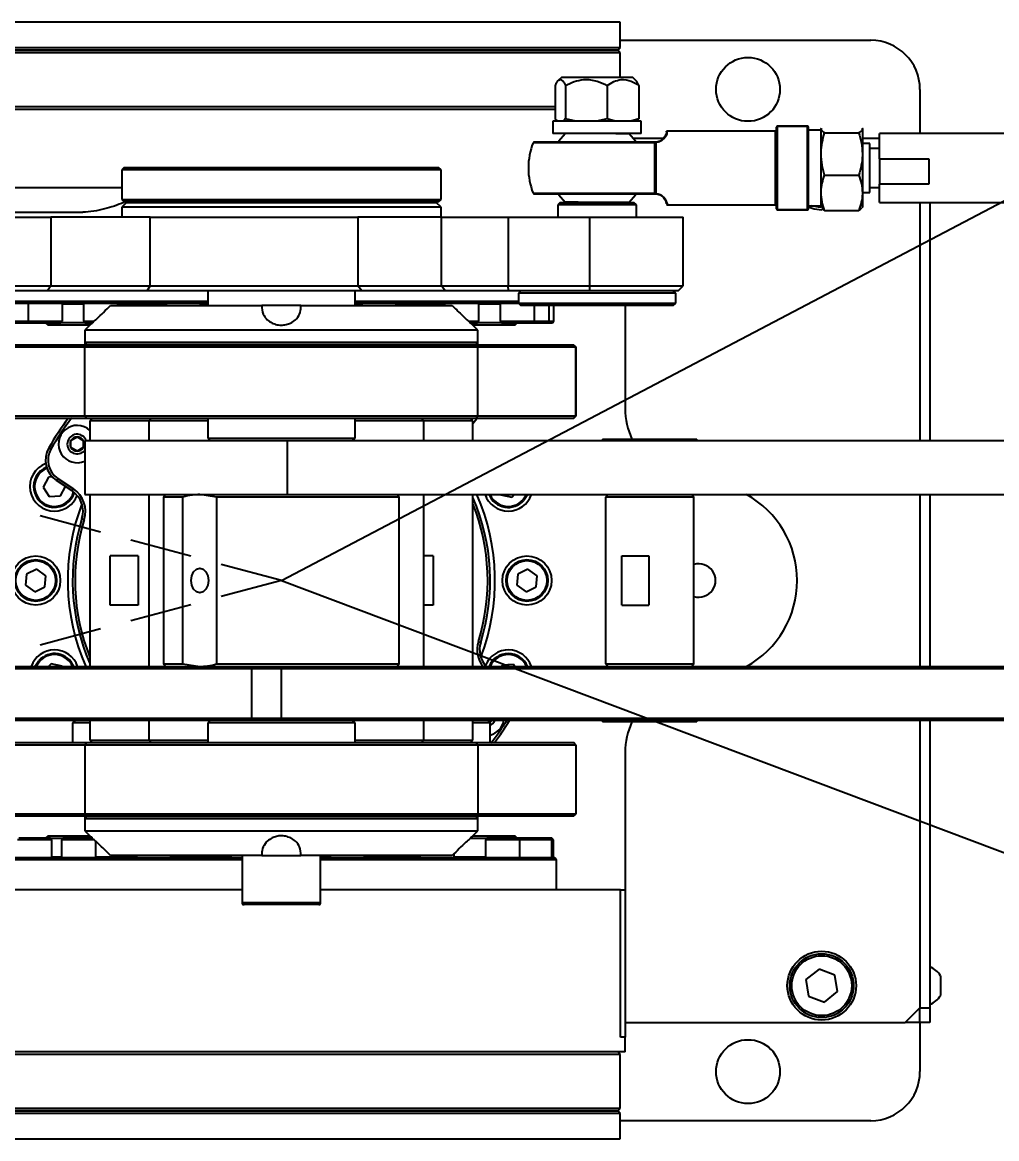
# Model space of a CAD drawing. Header units: millimetres. Extents: x 415 to 2018, y 500 to 823.
# Drawn here: x 1707.86 to 1727.69, y 597.49 to 620.22 of the extents above; entities that cross this region are included whole.
import ezdxf

# ---------------------------------------------------------------- set-up
doc = ezdxf.new("R2010")
doc.units = ezdxf.units.MM
doc.header["$PDSIZE"] = -1
doc.linetypes.add('HIDDEN', pattern=[1.905, 1.27, -0.635])
doc.linetypes.add('PHANTOM', pattern=[12.7, 6.35, -1.27, 1.27, -1.27, 1.27, -1.27])
doc.layers.get('Defpoints').update_dxf_attribs({"lineweight": 18})
doc.dimstyles.new('ISO-25', dxfattribs={"dimtxt": 2.5, "dimasz": 2.5, "dimexe": 1.25, "dimexo": 0.625, "dimtad": 1, "dimtoh": 1, "dimlfac": 10, "dimtxsty": 'Standard', "dimcen": 2.5, "dimadec": 0, "dimazin": 0, "dimtfac": 1, "dimtmove": 0, "dimatfit": 3, "dimfxl": 1, "dimarcsym": 0})

# ---------------------------------------------------------------- blocks, each defined once
blk = doc.blocks.new('*D93')
at = {"color": 0, "lineweight": -2}
for p, q in [((1760.597, 633.807), (1745.084, 625.652)), ((1770.389, 633.807), (1760.597, 633.807)), ((1713.13, 608.855), (1742.871, 624.489))]:
    blk.add_line(p, q, dxfattribs=at)
at = {"color": 0}
blk.add_solid([(1744.89, 626.021), (1745.278, 625.284), (1742.871, 624.489)], dxfattribs=at)
at = {"layer": 'Defpoints', "color": 0}
for p in [(1742.871, 624.489), (1713.13, 608.855)]:
    blk.add_point(p, dxfattribs=at)
at = {"color": 0, "insert": (1765.805, 635.682), "char_height": 2.5, "attachment_point": 5}
blk.add_mtext('R336', dxfattribs=at)
blk = doc.blocks.new('*D94')
at = {"color": 0, "lineweight": -2}
for p, q in [((1713.13, 608.855), (1808.574, 572.876)), ((1816.26, 569.979), (1810.914, 571.994)), ((1826.885, 569.979), (1816.26, 569.979))]:
    blk.add_line(p, q, dxfattribs=at)
at = {"color": 0}
blk.add_solid([(1811.06, 572.384), (1810.767, 571.604), (1808.574, 572.876)], dxfattribs=at)
at = {"layer": 'Defpoints', "color": 0}
for p in [(1713.13, 608.855), (1808.574, 572.876)]:
    blk.add_point(p, dxfattribs=at)
at = {"color": 0, "insert": (1821.885, 571.854), "char_height": 2.5, "attachment_point": 5}
blk.add_mtext('R1020', dxfattribs=at)

msp = doc.modelspace()

# ---------------------------------------------------------------- linework, layer by layer
at = {"linetype": 'HIDDEN'}
for q in [(1614.6059, 635.2542), (1614.6059, 582.4551)]:
    msp.add_line((1713.1304, 608.8546), q, dxfattribs=at)
at = {"color": 161, "linetype": 'Continuous', "lineweight": 25, "true_color": 0x67adff}
for p, q in [((1718.0094, 620.2204), (1706.2304, 620.2204)), ((1720.0304, 620.2204), (1718.0094, 620.2204)), ((1720.0304, 619.7046), (1720.0304, 620.2204)), ((1706.2304, 619.7046), (1718.0094, 619.7046)), ((1718.0094, 619.7046), (1720.0304, 619.7046)), ((1719.9804, 619.6546), (1720.0304, 619.7046)), ((1720.0304, 619.8546), (1725.1304, 619.8546)), ((1706.2304, 619.6046), (1715.7646, 619.6046)), ((1706.2804, 619.6546), (1719.9804, 619.6546)), ((1717.974, 619.6546), (1706.2804, 619.6546)), ((1715.7646, 619.6046), (1720.0304, 619.6046)), ((1719.9804, 619.6546), (1717.974, 619.6546)), ((1720.0304, 619.6046), (1719.9804, 619.6546)), ((1720.0304, 619.1046), (1720.0304, 619.6046)), ((1718.8382, 619.1046), (1718.7675, 619.0339)), ((1718.8382, 619.1046), (1720.2782, 619.1046)), ((1720.349, 619.0339), (1720.2782, 619.1046)), ((1718.7071, 618.9361), (1718.7071, 618.2557)), ((1718.9118, 618.9361), (1718.9118, 618.2557)), ((1719.7629, 618.9361), (1719.7629, 618.2557)), ((1720.4093, 618.9361), (1720.4093, 618.2557)), ((1726.1304, 618.8546), (1726.1304, 617.9546)), ((1706.3462, 618.5046), (1715.7646, 618.5046)), ((1706.3462, 618.4546), (1718.7071, 618.4546)), ((1715.7646, 618.5046), (1718.7071, 618.5046)), ((1718.6582, 618.2046), (1718.6582, 617.9546)), ((1719.9768, 618.2046), (1718.6582, 618.2046)), ((1718.759, 618.2046), (1718.7071, 618.2557)), ((1719.1276, 618.2046), (1718.9118, 618.2557)), ((1719.7629, 618.2557), (1719.5471, 618.2046)), ((1719.9268, 618.2046), (1719.7629, 618.2557)), ((1720.4582, 618.2046), (1719.9768, 618.2046)), ((1720.4093, 618.2557), (1720.2454, 618.2046)), ((1720.3574, 618.2046), (1720.4093, 618.2557)), ((1720.4582, 617.9546), (1720.4582, 618.2046)), ((1723.2282, 618.1041), (1723.2282, 618.1046)), ((1723.8382, 618.1046), (1723.2282, 618.1046)), ((1723.2282, 618.1025), (1723.2282, 618.1041)), ((1723.2282, 616.4068), (1723.2282, 618.1025)), ((1723.8382, 618.1025), (1723.2282, 618.1025)), ((1723.8382, 618.1041), (1723.8382, 618.1046)), ((1723.8382, 618.1025), (1723.8382, 618.1041)), ((1723.8382, 616.4068), (1723.8382, 618.1025)), ((1719.9768, 617.9546), (1718.6582, 617.9546)), ((1719.9418, 617.9546), (1719.9034, 617.9546)), ((1720.21, 617.9492), (1719.9395, 617.9492)), ((1720.4582, 617.9546), (1719.9768, 617.9546)), ((1720.905, 617.8546), (1720.298, 617.8546)), ((1720.9846, 618.0046), (1720.9788, 617.973)), ((1723.1882, 618.0046), (1720.9846, 618.0046)), ((1723.1882, 616.5046), (1723.1882, 618.0046)), ((1724.1182, 618.0232), (1723.8582, 618.0232)), ((1724.1241, 618.0647), (1724.1182, 618.0546)), ((1724.1182, 618.0447), (1724.123, 618.0628)), ((1724.1182, 618.0447), (1724.1182, 618.0546)), ((1724.1182, 617.5407), (1724.1182, 618.0447)), ((1724.1897, 617.972), (1724.8868, 617.972)), ((1724.9582, 618.0546), (1724.9524, 618.0647)), ((1724.9582, 618.0447), (1724.9582, 617.5407)), ((1725.3082, 617.8546), (1724.9582, 617.8546)), ((1763.8082, 617.9546), (1725.3082, 617.9546)), ((1725.3082, 617.4421), (1725.3082, 617.9546)), ((1720.7345, 617.7669), (1718.2553, 617.7669)), ((1720.7345, 616.7423), (1720.7345, 617.7669)), ((1720.7505, 617.7799), (1720.7404, 617.7796)), ((1720.7989, 617.7807), (1720.7513, 617.7737)), ((1720.7513, 617.7737), (1720.7513, 616.7355)), ((1725.1082, 617.7546), (1724.9582, 617.7546)), ((1725.1082, 616.7546), (1725.1082, 617.7546)), ((1725.3082, 617.6546), (1725.1082, 617.6546)), ((1724.1182, 616.7506), (1724.1182, 617.5407)), ((1724.9582, 617.5407), (1724.9582, 616.7506)), ((1725.3082, 617.4421), (1726.3082, 617.4421)), ((1725.3082, 617.4421), (1725.3082, 616.9255)), ((1726.3082, 617.4421), (1726.3082, 616.9255)), ((1709.9304, 617.2646), (1709.8804, 617.2146)), ((1709.8804, 617.2146), (1709.8804, 616.6146)), ((1716.3804, 617.2146), (1709.8804, 617.2146)), ((1709.9304, 617.2646), (1716.3304, 617.2646)), ((1716.3804, 617.2146), (1716.3304, 617.2646)), ((1716.3804, 616.6146), (1716.3804, 617.2146)), ((1724.1897, 617.1093), (1724.8868, 617.1093)), ((1706.8116, 616.8546), (1709.8804, 616.8546)), ((1718.2553, 616.7423), (1720.7345, 616.7423)), ((1720.7404, 616.7296), (1720.7505, 616.7294)), ((1720.7513, 616.7355), (1720.7989, 616.7285)), ((1724.1182, 616.4546), (1724.1182, 616.7506)), ((1724.9582, 616.7546), (1725.1082, 616.7546)), ((1724.9582, 616.7506), (1724.9582, 616.4546)), ((1725.1082, 616.8546), (1725.3082, 616.8546)), ((1725.3082, 616.5546), (1725.3082, 616.9255)), ((1726.3082, 616.9255), (1725.3082, 616.9255)), ((1709.8804, 616.6146), (1709.9304, 616.5646)), ((1709.8804, 616.6146), (1716.3804, 616.6146)), ((1709.9804, 616.5546), (1709.8804, 616.4546)), ((1716.3304, 616.5646), (1709.9304, 616.5646)), ((1709.9804, 616.5546), (1716.2804, 616.5546)), ((1710.5489, 616.5646), (1710.5489, 616.5546)), ((1711.0304, 616.5646), (1711.0304, 616.5546)), ((1715.2304, 616.5546), (1715.2304, 616.5646)), ((1716.3804, 616.4546), (1716.2804, 616.5546)), ((1716.3304, 616.5646), (1716.3804, 616.6146)), ((1718.8082, 616.5546), (1718.7582, 616.5046)), ((1718.7582, 616.5046), (1718.7582, 616.2546)), ((1720.3582, 616.5046), (1718.7582, 616.5046)), ((1718.8082, 616.5546), (1720.3082, 616.5546)), ((1719.1692, 616.56), (1718.9065, 616.56)), ((1719.1692, 616.56), (1720.21, 616.56)), ((1720.3582, 616.5046), (1720.3082, 616.5546)), ((1720.3582, 616.2546), (1720.3582, 616.5046)), ((1720.9846, 616.5046), (1723.1882, 616.5046)), ((1723.8582, 616.486), (1724.1182, 616.486)), ((1725.3082, 616.5546), (1763.8082, 616.5546)), ((1726.1304, 616.5546), (1726.1304, 611.7046)), ((1726.3304, 616.5546), (1726.3304, 611.7046)), ((1706.9753, 616.2546), (1708.4352, 616.2546)), ((1707.5142, 616.3546), (1709.0864, 616.3546)), ((1708.4352, 616.2546), (1708.4352, 614.8546)), ((1710.4625, 616.2546), (1708.4352, 616.2546)), ((1709.8804, 616.4546), (1709.8804, 616.2546)), ((1716.3804, 616.4546), (1709.8804, 616.4546)), ((1710.4625, 614.8546), (1710.4625, 616.2546)), ((1710.4625, 616.2546), (1714.689, 616.2546)), ((1714.689, 616.2546), (1714.689, 614.8546)), ((1716.3901, 616.2546), (1714.689, 616.2546)), ((1716.3804, 616.2546), (1716.3804, 616.4546)), ((1716.3901, 614.8546), (1716.3901, 616.2546)), ((1716.3901, 616.2546), (1717.7478, 616.2546)), ((1717.7478, 616.2546), (1717.7478, 614.8546)), ((1717.7478, 616.2546), (1719.4057, 616.2546)), ((1719.4057, 616.2546), (1719.4057, 614.8546)), ((1719.4057, 616.2546), (1721.3082, 616.2546)), ((1721.3082, 614.8546), (1721.3082, 616.2546)), ((1723.2282, 616.4068), (1723.8382, 616.4068)), ((1723.2282, 616.4052), (1723.2282, 616.4068)), ((1723.2282, 616.4046), (1723.2282, 616.4052)), ((1723.2282, 616.4046), (1723.8382, 616.4046)), ((1723.8382, 616.4052), (1723.8382, 616.4068)), ((1723.8382, 616.4046), (1723.8382, 616.4052)), ((1724.1182, 616.4546), (1724.1241, 616.4445)), ((1724.1897, 616.3919), (1724.8868, 616.3919)), ((1724.9524, 616.4445), (1724.9582, 616.4546)), ((1706.9753, 614.8546), (1708.4352, 614.8546)), ((1708.3709, 614.7546), (1706.984, 614.7546)), ((1708.4352, 614.8546), (1708.3709, 614.7546)), ((1710.3982, 614.7546), (1708.3709, 614.7546)), ((1708.4352, 614.8546), (1710.4625, 614.8546)), ((1710.3982, 614.7546), (1710.4625, 614.8546)), ((1714.7656, 614.7546), (1710.3982, 614.7546)), ((1710.4625, 614.8546), (1714.689, 614.8546)), ((1711.6304, 614.7546), (1711.6304, 614.4546)), ((1714.6304, 614.4546), (1714.6304, 614.7546)), ((1714.7656, 614.7546), (1714.689, 614.8546)), ((1714.689, 614.8546), (1716.3901, 614.8546)), ((1716.4667, 614.7546), (1714.7656, 614.7546)), ((1716.3901, 614.8546), (1717.7478, 614.8546)), ((1716.4667, 614.7546), (1716.3901, 614.8546)), ((1717.7566, 614.7546), (1716.4667, 614.7546)), ((1717.7478, 614.8546), (1719.4057, 614.8546)), ((1717.7566, 614.7546), (1717.7478, 614.8546)), ((1719.4144, 614.7546), (1717.7566, 614.7546)), ((1718.0082, 614.7546), (1717.9582, 614.7046)), ((1717.9582, 614.7046), (1717.9582, 614.5046)), ((1721.1582, 614.7046), (1717.9582, 614.7046)), ((1719.4144, 614.7546), (1719.4057, 614.8546)), ((1719.4057, 614.8546), (1721.3082, 614.8546)), ((1721.2082, 614.7546), (1719.4144, 614.7546)), ((1721.1582, 614.7046), (1721.1082, 614.7546)), ((1721.1582, 614.5046), (1721.1582, 614.7046)), ((1721.2082, 614.7546), (1721.3082, 614.8546)), ((1707.5304, 614.5396), (1711.6304, 614.5396)), ((1707.5654, 614.5046), (1711.6304, 614.5046)), ((1707.9742, 614.5046), (1707.9742, 614.1346)), ((1708.6742, 614.1346), (1708.6742, 614.5046)), ((1709.0998, 614.4846), (1708.6742, 614.4846)), ((1709.0998, 614.5046), (1709.0998, 614.1346)), ((1709.6532, 614.4546), (1712.731, 614.4546)), ((1709.7998, 614.4546), (1709.7998, 614.5046)), ((1710.7857, 614.4846), (1709.7998, 614.4846)), ((1710.7857, 614.5046), (1710.7857, 614.4546)), ((1711.4857, 614.4546), (1711.4857, 614.5046)), ((1711.6304, 614.4846), (1711.4857, 614.4846)), ((1713.5297, 614.4546), (1712.731, 614.4546)), ((1713.5297, 614.4546), (1716.6075, 614.4546)), ((1714.6304, 614.5396), (1715.2683, 614.5396)), ((1714.6304, 614.5046), (1715.2549, 614.5046)), ((1714.7656, 614.4846), (1714.6304, 614.4846)), ((1714.7656, 614.5046), (1714.7656, 614.4546)), ((1715.2549, 614.5046), (1717.9504, 614.5046)), ((1715.2683, 614.5396), (1717.9582, 614.5396)), ((1715.4656, 614.4546), (1715.4656, 614.5046)), ((1716.4537, 614.4846), (1715.4656, 614.4846)), ((1716.4537, 614.5046), (1716.4537, 614.4546)), ((1717.1537, 614.1346), (1717.1537, 614.5046)), ((1717.5826, 614.4846), (1717.1537, 614.4846)), ((1717.5826, 614.5046), (1717.5826, 614.1346)), ((1717.9582, 614.5046), (1718.0082, 614.4546)), ((1717.9582, 614.5046), (1720.5867, 614.5046)), ((1720.5546, 614.4546), (1718.0082, 614.4546)), ((1718.2826, 614.1346), (1718.2826, 614.4546)), ((1718.5794, 614.1346), (1718.5794, 614.4546)), ((1718.6804, 614.1346), (1718.6804, 614.4546)), ((1720.1304, 614.4546), (1720.1304, 612.3546)), ((1721.1082, 614.4546), (1720.5546, 614.4546)), ((1720.5867, 614.5046), (1721.1582, 614.5046)), ((1721.1082, 614.4546), (1721.1582, 614.5046)), ((1707.5804, 614.1346), (1707.9742, 614.1346)), ((1707.6104, 614.1046), (1708.0082, 614.1046)), ((1707.9742, 614.1346), (1708.0042, 614.1046)), ((1707.9742, 614.1346), (1708.4578, 614.1346)), ((1708.0042, 614.1046), (1708.4464, 614.1046)), ((1708.3304, 614.1046), (1708.3804, 614.0546)), ((1709.2304, 614.0546), (1708.3804, 614.0546)), ((1708.4464, 614.1046), (1708.6442, 614.1046)), ((1708.4578, 614.1346), (1708.6742, 614.1346)), ((1708.6442, 614.1046), (1708.6742, 614.1346)), ((1709.1298, 614.1046), (1708.6442, 614.1046)), ((1709.0998, 614.1346), (1709.1298, 614.1046)), ((1709.0998, 614.1346), (1709.316, 614.1346)), ((1709.1298, 614.1046), (1709.2826, 614.1046)), ((1709.2328, 614.0571), (1709.1304, 613.9546)), ((1716.9373, 614.1346), (1717.1537, 614.1346)), ((1716.9777, 614.1046), (1717.1237, 614.1046)), ((1717.1304, 613.9546), (1717.0279, 614.0571)), ((1717.8804, 614.0546), (1717.0304, 614.0546)), ((1717.1237, 614.1046), (1717.1537, 614.1346)), ((1717.6126, 614.1046), (1717.1237, 614.1046)), ((1717.5826, 614.1346), (1717.6126, 614.1046)), ((1717.5826, 614.1346), (1718.0662, 614.1346)), ((1717.6126, 614.1046), (1718.0547, 614.1046)), ((1717.8804, 614.0546), (1717.9304, 614.1046)), ((1718.0547, 614.1046), (1718.2526, 614.1046)), ((1718.0662, 614.1346), (1718.2826, 614.1346)), ((1718.2526, 614.1046), (1718.2826, 614.1346)), ((1718.2565, 614.1046), (1718.5494, 614.1046)), ((1718.2826, 614.1346), (1718.5794, 614.1346)), ((1718.5494, 614.1046), (1718.5794, 614.1346)), ((1718.5494, 614.1046), (1718.6504, 614.1046)), ((1718.5794, 614.1346), (1718.6804, 614.1346)), ((1718.6504, 614.1046), (1718.6804, 614.1346)), ((1709.1304, 613.9546), (1709.1304, 613.7046)), ((1713.1304, 613.9546), (1709.1304, 613.9546)), ((1717.1304, 613.9546), (1713.1304, 613.9546)), ((1717.1304, 613.7046), (1717.1304, 613.9546)), ((1709.1304, 613.6046), (1707.1352, 613.6046)), ((1707.1851, 613.6546), (1709.1804, 613.6546)), ((1709.1304, 613.7046), (1709.1304, 613.6546)), ((1709.1304, 613.7046), (1709.1804, 613.6546)), ((1709.1304, 613.7046), (1717.1304, 613.7046)), ((1709.1304, 613.6046), (1709.1306, 613.6048)), ((1717.1304, 613.6046), (1709.1304, 613.6046)), ((1709.1304, 612.2046), (1709.1304, 613.6046)), ((1709.1804, 613.6546), (1709.1306, 613.6048)), ((1709.1694, 613.6656), (1709.1694, 613.6546)), ((1717.0804, 613.6546), (1709.1804, 613.6546)), ((1709.1804, 613.6546), (1717.0804, 613.6546)), ((1717.0804, 613.6546), (1717.1304, 613.7046)), ((1717.1302, 613.6048), (1717.0804, 613.6546)), ((1717.0804, 613.6546), (1719.0756, 613.6546)), ((1717.0914, 613.6546), (1717.0914, 613.6656)), ((1717.1302, 613.6048), (1717.1304, 613.6046)), ((1717.1304, 613.6546), (1717.1304, 613.7046)), ((1717.1304, 612.2046), (1717.1304, 613.6046)), ((1719.1255, 613.6046), (1717.1304, 613.6046)), ((1719.0756, 613.6546), (1719.1255, 613.6046)), ((1719.0756, 613.6546), (1719.0804, 613.6546)), ((1719.1304, 613.6046), (1719.0804, 613.6546)), ((1719.1255, 612.2046), (1719.1255, 613.6046)), ((1719.1304, 613.6046), (1719.1255, 613.6046)), ((1719.1304, 612.2046), (1719.1304, 613.6046)), ((1707.1352, 612.2046), (1709.1304, 612.2046)), ((1709.1304, 612.2046), (1717.1304, 612.2046)), ((1709.1306, 612.2044), (1709.1304, 612.2046)), ((1709.1306, 612.2044), (1709.1804, 612.1546)), ((1717.0804, 612.1546), (1717.1302, 612.2044)), ((1717.1304, 612.2046), (1717.1302, 612.2044)), ((1717.1304, 612.2046), (1719.1255, 612.2046)), ((1719.1255, 612.2046), (1719.0756, 612.1546)), ((1719.0804, 612.1546), (1719.1304, 612.2046)), ((1719.1255, 612.2046), (1719.1304, 612.2046)), ((1709.1804, 612.1546), (1707.1851, 612.1546)), ((1717.0804, 612.1546), (1709.1804, 612.1546)), ((1709.2804, 612.1546), (1709.2304, 612.1046)), ((1709.2304, 612.1046), (1709.2304, 611.7046)), ((1710.4304, 612.1046), (1709.2304, 612.1046)), ((1710.4804, 612.1546), (1710.4304, 612.1046)), ((1710.4304, 612.1046), (1710.4304, 611.7046)), ((1711.6304, 612.1046), (1710.4304, 612.1046)), ((1711.6304, 612.1546), (1711.6304, 611.7546)), ((1714.6304, 611.7546), (1714.6304, 612.1546)), ((1716.0304, 612.1046), (1714.6304, 612.1046)), ((1716.0304, 612.1046), (1715.9804, 612.1546)), ((1716.0304, 611.7046), (1716.0304, 612.1046)), ((1717.0304, 612.1046), (1716.0304, 612.1046)), ((1717.0304, 612.1046), (1716.9804, 612.1546)), ((1717.0304, 611.7046), (1717.0304, 612.1046)), ((1719.0756, 612.1546), (1717.0804, 612.1546)), ((1719.0804, 612.1546), (1719.0756, 612.1546)), ((1708.848, 611.7046), (1708.973, 611.7768)), ((1708.973, 611.7768), (1709.098, 611.7046)), ((1711.6304, 611.7546), (1711.6804, 611.7046)), ((1711.6304, 611.7546), (1714.6304, 611.7546)), ((1714.5804, 611.7046), (1714.6304, 611.7546)), ((1719.6694, 611.7296), (1719.6694, 611.7046)), ((1719.6694, 611.7296), (1721.5914, 611.7296)), ((1721.5914, 611.7046), (1721.5914, 611.7296)), ((1708.3961, 611.5545), (1708.4395, 611.5297)), ((1708.973, 611.4881), (1708.848, 611.5603)), ((1709.098, 611.5603), (1708.973, 611.4881)), ((1709.1304, 611.7046), (1709.1304, 610.6046)), ((1709.1304, 611.7046), (1713.2505, 611.7046)), ((1713.2505, 611.7046), (1713.2505, 610.6046)), ((1713.2505, 611.7046), (1763.1304, 611.7046)), ((1708.3872, 610.9607), (1708.2822, 610.7572)), ((1708.466, 610.9644), (1708.3872, 610.9607)), ((1708.5527, 610.8911), (1708.5804, 610.9326)), ((1708.8715, 610.678), (1708.5527, 610.8911)), ((1708.5804, 610.9326), (1708.8993, 610.7196)), ((1708.2822, 610.7572), (1708.406, 610.5645)), ((1708.406, 610.5645), (1708.6348, 610.5754)), ((1708.6348, 610.5754), (1708.7348, 610.7694)), ((1708.8715, 610.678), (1708.8993, 610.7196)), ((1709.1304, 610.6046), (1713.2505, 610.6046)), ((1709.2304, 610.6046), (1709.2304, 607.1046)), ((1710.4304, 610.6046), (1710.4304, 607.1046)), ((1710.7804, 610.6046), (1710.7304, 610.5546)), ((1711.8133, 610.5546), (1711.4687, 610.6046)), ((1713.2505, 610.6046), (1751.7104, 610.6046)), ((1715.5304, 610.5546), (1715.4804, 610.6046)), ((1716.0304, 607.1046), (1716.0304, 610.6046)), ((1717.0304, 607.1046), (1717.0304, 610.6046)), ((1717.5938, 610.6046), (1717.5957, 610.5986)), ((1717.5957, 610.5986), (1717.8195, 610.5499)), ((1717.8195, 610.5499), (1717.8692, 610.6046)), ((1719.7804, 610.6046), (1719.7304, 610.5546)), ((1721.5304, 610.5546), (1721.4804, 610.6046)), ((1726.1304, 610.6046), (1726.1304, 607.1046)), ((1726.3304, 610.6046), (1726.3304, 607.1046)), ((1710.7304, 610.5546), (1710.7304, 607.1546)), ((1711.1241, 610.5546), (1710.7304, 610.5546)), ((1711.1241, 607.1546), (1711.1241, 610.5546)), ((1715.5304, 610.5546), (1711.8133, 610.5546)), ((1711.8133, 610.5546), (1711.8133, 607.1546)), ((1715.5304, 607.1546), (1715.5304, 610.5546)), ((1719.7304, 610.5546), (1719.7304, 607.1546)), ((1721.5304, 610.5546), (1719.7304, 610.5546)), ((1721.5304, 607.1546), (1721.5304, 610.5546)), ((1709.0713, 610.1141), (1709.119, 610.0993)), ((1710.2174, 609.3546), (1709.6425, 609.3546)), ((1709.6425, 608.3546), (1709.6425, 609.3546)), ((1710.2174, 609.3546), (1710.2174, 608.3546)), ((1716.2174, 609.3546), (1716.0304, 609.3546)), ((1716.2174, 609.3546), (1716.2174, 608.3546)), ((1720.0586, 609.3546), (1720.6137, 609.3546)), ((1720.0586, 608.3546), (1720.0586, 609.3546)), ((1720.6137, 609.3546), (1720.6137, 608.3546)), ((1707.9423, 608.9852), (1707.9232, 608.757)), ((1708.1494, 609.0828), (1707.9423, 608.9852)), ((1708.3375, 608.9522), (1708.1494, 609.0828)), ((1717.9423, 608.9852), (1717.9232, 608.757)), ((1718.1494, 609.0828), (1717.9423, 608.9852)), ((1718.3375, 608.9522), (1718.1494, 609.0828)), ((1707.9232, 608.757), (1708.1113, 608.6264)), ((1708.3185, 608.724), (1708.3375, 608.9522)), ((1717.9232, 608.757), (1718.1113, 608.6264)), ((1718.3185, 608.724), (1718.3375, 608.9522)), ((1708.1113, 608.6264), (1708.3185, 608.724)), ((1718.1113, 608.6264), (1718.3185, 608.724)), ((1710.2174, 608.3546), (1709.6425, 608.3546)), ((1716.2174, 608.3546), (1716.0304, 608.3546)), ((1720.0586, 608.3546), (1720.6137, 608.3546)), ((1717.1417, 607.61), (1717.1895, 607.5952)), ((1712.5304, 607.0546), (1702.7554, 607.0546)), ((1702.7629, 607.1046), (1712.5379, 607.1046)), ((1708.4412, 607.1593), (1708.3915, 607.1046)), ((1708.665, 607.1107), (1708.4412, 607.1593)), ((1708.6669, 607.1046), (1708.665, 607.1107)), ((1710.7304, 607.1546), (1710.7804, 607.1046)), ((1710.7304, 607.1546), (1711.1241, 607.1546)), ((1711.1241, 607.1546), (1711.4687, 607.1046)), ((1711.8133, 607.1546), (1715.5304, 607.1546)), ((1712.5304, 607.0546), (1712.5379, 607.1046)), ((1712.5304, 606.0546), (1712.5304, 607.0546)), ((1713.1304, 607.0546), (1712.5304, 607.0546)), ((1712.5379, 607.1046), (1713.1296, 607.1046)), ((1713.1296, 607.1046), (1751.7104, 607.1046)), ((1713.1296, 607.1046), (1713.1304, 607.0546)), ((1713.1304, 606.0546), (1713.1304, 607.0546)), ((1751.7104, 607.0546), (1713.1304, 607.0546)), ((1715.4804, 607.1046), (1715.5304, 607.1546)), ((1717.626, 607.1339), (1717.6109, 607.1046)), ((1717.8547, 607.1448), (1717.626, 607.1339)), ((1717.8805, 607.1046), (1717.8547, 607.1448)), ((1719.7304, 607.1546), (1719.7804, 607.1046)), ((1719.7304, 607.1546), (1721.5304, 607.1546)), ((1721.4804, 607.1046), (1721.5304, 607.1546)), ((1702.7554, 606.0546), (1712.5304, 606.0546)), ((1712.5304, 606.0546), (1712.5379, 606.0046)), ((1712.5304, 606.0546), (1713.1304, 606.0546)), ((1713.1296, 606.0046), (1713.1304, 606.0546)), ((1713.1304, 606.0546), (1763.2053, 606.0546)), ((1712.5379, 606.0046), (1702.7629, 606.0046)), ((1708.9304, 606.0046), (1708.8804, 605.9546)), ((1708.8804, 605.9546), (1708.8804, 605.5546)), ((1709.2304, 605.9546), (1708.8804, 605.9546)), ((1709.2304, 606.0046), (1709.2304, 605.6046)), ((1710.4304, 606.0046), (1710.4304, 605.6046)), ((1711.6804, 606.0046), (1711.6304, 605.9546)), ((1711.6304, 605.9546), (1711.6304, 605.5546)), ((1714.1022, 605.9546), (1711.6304, 605.9546)), ((1713.1296, 606.0046), (1712.5379, 606.0046)), ((1763.2038, 606.0046), (1713.1296, 606.0046)), ((1714.6304, 605.9546), (1714.1022, 605.9546)), ((1714.6304, 605.9546), (1714.5804, 606.0046)), ((1714.6304, 605.5546), (1714.6304, 605.9546)), ((1716.0304, 605.6046), (1716.0304, 606.0046)), ((1717.0304, 605.6046), (1717.0304, 606.0046)), ((1717.3804, 605.9546), (1717.0304, 605.9546)), ((1717.3804, 605.9546), (1717.3304, 606.0046)), ((1717.4127, 606.0046), (1717.3605, 605.9745)), ((1717.3804, 605.5546), (1717.3804, 605.9546)), ((1719.6694, 606.0046), (1719.6694, 605.9796)), ((1719.6708, 605.9796), (1719.6694, 605.9796)), ((1721.5914, 605.9796), (1719.6708, 605.9796)), ((1721.5914, 605.9796), (1721.5914, 606.0046)), ((1726.1304, 606.0046), (1726.1304, 600.1546)), ((1726.3304, 606.0046), (1726.3304, 600.1546)), ((1709.2304, 605.6046), (1709.2804, 605.5546)), ((1709.2304, 605.6046), (1710.4304, 605.6046)), ((1710.4304, 605.6046), (1710.4804, 605.5546)), ((1710.4304, 605.6046), (1711.6304, 605.6046)), ((1714.6304, 605.6046), (1716.0304, 605.6046)), ((1715.9804, 605.5546), (1716.0304, 605.6046)), ((1716.0304, 605.6046), (1717.0304, 605.6046)), ((1716.9804, 605.5546), (1717.0304, 605.6046)), ((1709.1304, 605.5046), (1707.1352, 605.5046)), ((1707.1851, 605.5546), (1709.1804, 605.5546)), ((1709.1306, 605.5048), (1709.1304, 605.5046)), ((1717.1304, 605.5046), (1709.1304, 605.5046)), ((1709.1304, 605.5046), (1709.1304, 604.1046)), ((1709.1804, 605.5546), (1709.1306, 605.5048)), ((1709.1804, 605.5546), (1717.0804, 605.5546)), ((1717.1302, 605.5048), (1717.0804, 605.5546)), ((1717.0804, 605.5546), (1719.0756, 605.5546)), ((1717.1304, 605.5046), (1717.1302, 605.5048)), ((1717.1304, 605.5046), (1717.1304, 604.1046)), ((1719.1255, 605.5046), (1717.1304, 605.5046)), ((1719.1255, 605.5046), (1719.0756, 605.5546)), ((1719.0756, 605.5546), (1719.0804, 605.5546)), ((1719.1304, 605.5046), (1719.0804, 605.5546)), ((1719.1255, 605.5046), (1719.1255, 604.1046)), ((1719.1304, 605.5046), (1719.1255, 605.5046)), ((1719.1304, 604.1046), (1719.1304, 605.5046)), ((1720.1304, 605.3546), (1720.1304, 602.5546)), ((1707.1352, 604.1046), (1709.1304, 604.1046)), ((1709.1804, 604.0546), (1707.1851, 604.0546)), ((1709.1304, 604.1046), (1717.1304, 604.1046)), ((1709.1304, 604.1046), (1709.1306, 604.1044)), ((1709.1304, 604.0546), (1709.1304, 604.0046)), ((1709.1804, 604.0546), (1709.1304, 604.0046)), ((1709.1304, 604.0046), (1709.1304, 603.7546)), ((1717.1304, 604.0046), (1709.1304, 604.0046)), ((1709.1306, 604.1044), (1709.1804, 604.0546)), ((1709.1694, 604.0546), (1709.1694, 604.0436)), ((1709.1804, 604.0546), (1717.0804, 604.0546)), ((1717.0804, 604.0546), (1709.1804, 604.0546)), ((1717.0804, 604.0546), (1717.1302, 604.1044)), ((1717.1304, 604.0046), (1717.0804, 604.0546)), ((1719.0756, 604.0546), (1717.0804, 604.0546)), ((1717.0914, 604.0436), (1717.0914, 604.0546)), ((1717.1302, 604.1044), (1717.1304, 604.1046)), ((1717.1304, 604.1046), (1719.1255, 604.1046)), ((1717.1304, 604.0046), (1717.1304, 604.0546)), ((1717.1304, 603.7546), (1717.1304, 604.0046)), ((1719.0756, 604.0546), (1719.1255, 604.1046)), ((1719.0804, 604.0546), (1719.0756, 604.0546)), ((1719.0804, 604.0546), (1719.1304, 604.1046)), ((1719.1255, 604.1046), (1719.1304, 604.1046)), ((1709.1304, 603.7546), (1709.2328, 603.6522)), ((1709.1304, 603.7546), (1717.1304, 603.7546)), ((1717.0279, 603.6522), (1717.1304, 603.7546)), ((1707.9326, 603.5746), (1707.7576, 603.5746)), ((1707.9476, 603.6046), (1707.7876, 603.6046)), ((1708.4576, 603.5746), (1707.9326, 603.5746)), ((1708.4276, 603.6046), (1707.9476, 603.6046)), ((1708.3804, 603.6546), (1708.3304, 603.6046)), ((1708.3804, 603.6546), (1709.2304, 603.6546)), ((1708.4576, 603.5746), (1708.4276, 603.6046)), ((1708.4276, 603.6046), (1708.6849, 603.6046)), ((1708.4576, 603.2046), (1708.4576, 603.5746)), ((1708.6849, 603.6046), (1708.6549, 603.5746)), ((1708.6549, 603.5746), (1708.6549, 603.2046)), ((1708.8299, 603.5746), (1708.6549, 603.5746)), ((1709.2906, 603.6046), (1708.6849, 603.6046)), ((1709.3248, 603.5746), (1708.8299, 603.5746)), ((1709.3549, 603.2046), (1709.3549, 603.541)), ((1716.989, 603.6046), (1717.3137, 603.6046)), ((1717.0304, 603.6546), (1717.8804, 603.6546)), ((1717.3137, 603.6046), (1717.2837, 603.5746)), ((1717.2837, 603.5746), (1717.2837, 603.2046)), ((1717.4587, 603.5746), (1717.2837, 603.5746)), ((1717.4737, 603.6046), (1717.3137, 603.6046)), ((1717.9837, 603.5746), (1717.4587, 603.5746)), ((1717.9537, 603.6046), (1717.4737, 603.6046)), ((1717.9304, 603.6046), (1717.8804, 603.6546)), ((1717.9837, 603.5746), (1717.9537, 603.6046)), ((1717.9659, 603.6046), (1717.9537, 603.6046)), ((1717.9659, 603.6046), (1717.9598, 603.5985)), ((1718.1259, 603.6046), (1717.9659, 603.6046)), ((1717.9837, 603.2046), (1717.9837, 603.5746)), ((1718.1109, 603.5746), (1717.9837, 603.5746)), ((1718.6359, 603.5746), (1718.1109, 603.5746)), ((1718.6059, 603.6046), (1718.1259, 603.6046)), ((1718.6359, 603.5746), (1718.6059, 603.6046)), ((1718.6392, 603.6046), (1718.6059, 603.6046)), ((1718.6359, 603.2046), (1718.6359, 603.5746)), ((1718.6692, 603.5746), (1718.6359, 603.5746)), ((1718.6692, 603.5746), (1718.6392, 603.6046)), ((1718.6692, 603.2046), (1718.6692, 603.5746)), ((1710.3304, 603.1696), (1707.5304, 603.1696)), ((1710.3479, 603.2046), (1707.5654, 603.2046)), ((1708.4576, 603.2246), (1708.6549, 603.2246)), ((1709.3549, 603.2246), (1710.1804, 603.2246)), ((1712.731, 603.2546), (1709.6532, 603.2546)), ((1710.1804, 603.2546), (1710.1804, 603.2046)), ((1712.3304, 603.1696), (1710.3304, 603.1696)), ((1712.3304, 603.2046), (1710.3479, 603.2046)), ((1710.8804, 603.2046), (1710.8804, 603.2546)), ((1710.8804, 603.2246), (1712.1016, 603.2246)), ((1712.1016, 603.2546), (1712.1016, 603.2046)), ((1712.3304, 603.2546), (1712.3304, 602.2946)), ((1712.731, 603.2546), (1713.5297, 603.2546)), ((1716.6075, 603.2546), (1713.5297, 603.2546)), ((1713.9304, 602.2946), (1713.9304, 603.2546)), ((1713.9304, 603.2246), (1714.1262, 603.2246)), ((1718.6954, 603.2046), (1713.9304, 603.2046)), ((1718.7304, 603.1696), (1713.9304, 603.1696)), ((1714.1262, 603.2546), (1714.1262, 603.2046)), ((1714.8262, 603.2046), (1714.8262, 603.2546)), ((1714.8262, 603.2246), (1715.9459, 603.2246)), ((1715.9459, 603.2546), (1715.9459, 603.2046)), ((1716.6459, 603.2046), (1716.6459, 603.2921)), ((1716.6459, 603.2246), (1717.2837, 603.2246)), ((1718.7304, 603.1696), (1718.6954, 603.2046)), ((1718.7304, 602.5546), (1718.7304, 603.1696)), ((1712.3304, 602.5546), (1706.2238, 602.5546)), ((1720.0369, 602.5546), (1713.9304, 602.5546)), ((1720.0369, 599.5546), (1720.0369, 602.5546)), ((1720.0369, 602.5546), (1720.1304, 602.5546)), ((1720.1304, 602.5546), (1720.1304, 599.5546)), ((1712.3304, 602.2946), (1713.9304, 602.2946)), ((1713.8904, 602.2546), (1712.3704, 602.2546)), ((1724.076, 600.9433), (1723.8099, 600.7269)), ((1724.3965, 600.821), (1724.076, 600.9433)), ((1724.4508, 600.4824), (1724.3965, 600.821)), ((1726.5504, 600.8046), (1726.5504, 600.4046)), ((1723.8099, 600.7269), (1723.8642, 600.3882)), ((1723.8642, 600.3882), (1724.1847, 600.266)), ((1724.1847, 600.266), (1724.4508, 600.4824)), ((1725.8304, 599.8546), (1726.1304, 600.1546)), ((1726.1304, 600.1546), (1726.3304, 600.1546)), ((1726.1304, 599.8546), (1726.1304, 600.1546)), ((1726.3304, 600.1546), (1726.3304, 599.8546)), ((1720.1304, 599.8546), (1725.8304, 599.8546)), ((1726.1304, 599.8546), (1725.8304, 599.8546)), ((1726.3304, 599.8546), (1726.1304, 599.8546)), ((1726.1304, 599.8546), (1726.1304, 598.8546)), ((1720.1304, 599.5546), (1720.0369, 599.5546)), ((1720.1304, 599.2546), (1720.1304, 599.5546)), ((1720.1304, 599.2546), (1706.1304, 599.2546)), ((1720.0304, 599.2046), (1719.9804, 599.2546)), ((1709.6804, 599.2046), (1706.2304, 599.2046)), ((1720.0304, 599.2046), (1709.6804, 599.2046)), ((1720.0304, 598.1046), (1720.0304, 599.2046)), ((1709.6804, 598.1046), (1706.2304, 598.1046)), ((1720.0304, 598.1046), (1709.6804, 598.1046)), ((1719.9804, 598.0546), (1720.0304, 598.1046)), ((1708.2513, 598.0046), (1706.2304, 598.0046)), ((1719.9804, 598.0546), (1706.2804, 598.0546)), ((1706.2804, 598.0546), (1708.2867, 598.0546)), ((1720.0304, 598.0046), (1708.2513, 598.0046)), ((1708.2867, 598.0546), (1719.9804, 598.0546)), ((1720.0304, 598.0046), (1719.9804, 598.0546)), ((1720.0304, 597.4888), (1720.0304, 598.0046)), ((1725.1304, 597.8546), (1720.0304, 597.8546)), ((1706.2304, 597.4888), (1708.2513, 597.4888)), ((1708.2513, 597.4888), (1720.0304, 597.4888))]:
    msp.add_line(p, q, dxfattribs=at)
at = {"color": 161, "linetype": 'Continuous', "lineweight": 25, "true_color": 0x67adff, "flags": 128}
for points in [[(1718.9065, 617.9492), (1718.7791, 617.8025), (1718.7701, 617.7895)], [(1720.3473, 617.7882), (1720.3374, 617.8025), (1720.21, 617.9492)], [(1718.7692, 616.7211), (1718.7791, 616.7067), (1718.9065, 616.56)], [(1720.21, 616.56), (1720.3374, 616.7067), (1720.3464, 616.7197)], [(1724.1182, 616.4547), (1724.0649, 616.4579), (1723.9308, 616.486)], [(1723.8528, 616.462), (1723.9746, 616.4222), (1724.1304, 616.4046)], [(1716.989, 612.146), (1716.9897, 612.1469), (1716.9954, 612.1546)], [(1717.0197, 612.1546), (1717.0057, 612.1349), (1717.0033, 612.1317)], [(1717.0304, 612.0479), (1717.0313, 612.0489), (1717.1069, 612.1546)], [(1718.0494, 610.4956), (1718.1164, 610.596), (1718.1203, 610.6046)], [(1718.1421, 610.6046), (1718.1345, 610.5876), (1718.0642, 610.4822)], [(1711.2919, 608.8546), (1711.3053, 608.9503), (1711.3437, 609.0314), (1711.401, 609.0856), (1711.4687, 609.1046), (1711.5363, 609.0856), (1711.5937, 609.0314), (1711.632, 608.9503), (1711.6454, 608.8546), (1711.632, 608.759), (1711.5937, 608.6779), (1711.5363, 608.6237), (1711.4687, 608.6046), (1711.401, 608.6237), (1711.3437, 608.6779), (1711.3053, 608.759), (1711.2919, 608.8546)], [(1708.1186, 607.1046), (1708.1262, 607.1217), (1708.1965, 607.2271)], [(1708.2113, 607.2136), (1708.1443, 607.1132), (1708.1404, 607.1046)]]:
    msp.add_lwpolyline(points, dxfattribs=at)
at = {"color": 161, "linetype": 'Continuous', "lineweight": 25, "true_color": 0x67adff}
for centre, radius in [((1722.6304, 618.8546), 0.65), ((1708.1304, 608.8546), 0.5), ((1708.1304, 608.8546), 0.425), ((1708.1304, 608.8546), 0.405), ((1718.1304, 608.8546), 0.5), ((1718.1304, 608.8546), 0.425), ((1718.1304, 608.8546), 0.405), ((1724.1304, 600.6046), 0.7), ((1724.1304, 600.6046), 0.65), ((1724.1304, 600.6046), 0.61), ((1722.6304, 598.8546), 0.65)]:
    msp.add_circle(centre, radius, dxfattribs=at)
at = {"linetype": 'PHANTOM', "lineweight": 25}
msp.add_arc((1713.1304, 608.8546), 33.6, 195, 165, dxfattribs=at)
at = {"color": 161, "linetype": 'Continuous', "lineweight": 25, "true_color": 0x67adff}
for centre, radius, start, end in [((1725.1304, 618.8546), 1, 0, 90), ((1723.2282, 618.0846), 0.02, 90, 180), ((1723.2272, 618.0835), 0.019, 86.93168, 176.56313), ((1723.8382, 618.0846), 0.02, 0, 90), ((1723.8393, 618.0835), 0.019, 3.43687, 93.06832), ((1718.9202, 617.9346), 0.02, 90, 133.17875), ((1720.1963, 617.9346), 0.02, 46.82125, 90), ((1723.1882, 618.0246), 0.02, 270, 0), ((1719.5582, 617.2546), 1.4, 158.53443, 201.46557), ((1718.274, 617.7596), 0.02, 90, 158.5344), ((1720.7172, 617.7614), 0.0182, 17.63163, 88.29197), ((1718.274, 616.7496), 0.02, 201.4656, 270), ((1720.7172, 616.7478), 0.0182, 271.71203, 342.36437), ((1718.9202, 616.5746), 0.02, 226.82125, 270), ((1720.1963, 616.5746), 0.02, 270, 313.17875), ((1723.1882, 616.4846), 0.02, 0, 90), ((1723.2272, 616.4258), 0.019, 183.43819, 273.067), ((1723.2282, 616.4246), 0.02, 180, 270), ((1723.8393, 616.4258), 0.019, 266.933, 356.56181), ((1723.8382, 616.4246), 0.02, 270, 0), ((1713.1304, 608.8546), 5.4, 142.1954, 150.3046), ((1721.6304, 612.3546), 1.5, 180, 204.62432), ((1713.1304, 608.8546), 5.45, 142.73484, 150.3046), ((1708.973, 611.6325), 0.38, 47.3723, 294.46101), ((1708.973, 611.6325), 0.2, 21.14591, 321.88192), ((1708.973, 611.6325), 0.1443, 90, 150), ((1708.973, 611.6325), 0.1443, 30, 90), ((1708.8304, 611.3068), 0.5, 150.3046, 236.25), ((1708.8304, 611.3068), 0.45, 150.3046, 236.25), ((1708.973, 611.6325), 0.1443, 150, 210), ((1708.973, 611.6325), 0.1443, 210, 270), ((1708.973, 611.6325), 0.1443, 270, 330), ((1708.973, 611.6325), 0.1443, 330, 30), ((1708.511, 610.768), 0.5, 110.55082, 270), ((1708.511, 610.768), 0.425, 111.98964, 342.95482), ((1708.511, 610.768), 0.405, 112.18859, 344.10497), ((1708.511, 610.768), 0.5, 270, 338.46357), ((1708.5937, 610.2623), 0.5, 342.76166, 56.25), ((1708.5937, 610.2623), 0.55, 342.76166, 56.25), ((1713.1304, 608.8546), 4.35, 338.97958, 23.72197), ((1717.7498, 610.768), 0.5, 199.07674, 270), ((1717.7498, 610.768), 0.425, 202.61338, 317.72675), ((1717.7498, 610.768), 0.405, 203.79711, 317.72675), ((1717.7498, 610.768), 0.5, 270, 340.92326), ((1721.6304, 608.8546), 2, 298.95502, 61.04498), ((1713.1304, 608.8546), 4.35, 158.97958, 203.72197), ((1713.1304, 608.8546), 4.25, 342.76166, 23.41551), ((1713.1304, 608.8546), 4.2, 342.76166, 21.78679), ((1713.1304, 608.8546), 4.25, 162.76166, 203.41551), ((1713.1304, 608.8546), 4.2, 162.76166, 201.78679), ((1721.6304, 608.8546), 0.34, 252.89536, 107.10464), ((1708.511, 606.9412), 0.5, 19.07674, 160.92326), ((1717.667, 607.447), 0.55, 162.76166, 218.49574), ((1717.667, 607.447), 0.5, 162.76166, 223.21218), ((1717.7498, 606.9412), 0.5, 19.07674, 158.46357), ((1708.511, 606.9412), 0.425, 22.61338, 137.72675), ((1708.511, 606.9412), 0.405, 23.79711, 137.72675), ((1717.7498, 606.9412), 0.425, 22.61338, 157.38662), ((1717.7498, 606.9412), 0.405, 23.79711, 156.20289), ((1717.2877, 606.0768), 0.1443, 306.6914, 330), ((1717.2877, 606.0768), 0.2, 297.59765, 338.85409), ((1717.2877, 606.0768), 0.38, 284.11216, 349.05507), ((1713.1304, 608.8546), 5.4, 322.1954, 328.14457), ((1713.1304, 608.8546), 5.45, 322.73484, 328.47062), ((1721.6304, 605.3546), 1.5, 155.37568, 180), ((1712.3704, 602.2946), 0.04, 180, 270), ((1713.8904, 602.2946), 0.04, 270, 0), ((1726.2031, 600.6046), 0.4007, 29.93834, 71.48285), ((1726.2031, 600.6046), 0.4007, 288.51715, 330.06166), ((1725.1304, 598.8546), 1, 270, 0)]:
    msp.add_arc(centre, radius, start, end, dxfattribs=at)
for points, knots in [([(1718.7071, 618.9361), (1718.719, 618.96), (1718.7522, 619.027), (1718.8015, 619.0669), (1718.8496, 619.0405), (1718.8828, 618.9957), (1718.903, 618.9542), (1718.9118, 618.9361)], [0, 0, 0, 0, 0.183626, 0.5148896, 0.6857721, 0.8626772, 1, 1, 1, 1]), ([(1718.9118, 618.9361), (1718.9701, 618.964), (1719.0887, 619.0207), (1719.3088, 619.0679), (1719.5449, 619.0395), (1719.6959, 618.9679), (1719.7629, 618.9361)], [0, 0, 0, 0, 0.2164585, 0.4403191, 0.7519057, 1, 1, 1, 1]), ([(1719.7629, 618.9361), (1719.8072, 618.964), (1719.8973, 619.0207), (1720.0644, 619.0679), (1720.2437, 619.0395), (1720.3585, 618.9679), (1720.4093, 618.9361)], [0, 0, 0, 0, 0.2164597, 0.440317, 0.7519064, 1, 1, 1, 1]), ([(1720.4093, 618.9361), (1720.4005, 618.9545), (1720.3809, 618.9955), (1720.3599, 619.0205), (1720.3483, 619.0343)], [0, 0, 0, 0, 0.4493257, 1, 1, 1, 1]), ([(1718.9118, 618.2557), (1718.9108, 618.2545), (1718.8938, 618.2332), (1718.8763, 618.2185), (1718.8599, 618.2046)], [0, 0, 0, 0, 0.057258, 1, 1, 1, 1]), ([(1723.2082, 616.4246), (1723.2082, 616.4683), (1723.2082, 616.5574), (1723.2082, 616.7617), (1723.2082, 616.9997), (1723.2082, 617.2546), (1723.2082, 617.5095), (1723.2082, 617.7475), (1723.2082, 617.9518), (1723.2082, 618.0409), (1723.2082, 618.0846)], [0, 0, 0, 0, 0.1225939, 0.2499997, 0.3774057, 0.5, 0.6225946, 0.7500005, 0.8774061, 1, 1, 1, 1]), ([(1723.8582, 616.4246), (1723.8582, 616.4683), (1723.8582, 616.5574), (1723.8582, 616.7617), (1723.8582, 616.9997), (1723.8582, 617.2546), (1723.8582, 617.5095), (1723.8582, 617.7475), (1723.8582, 617.9518), (1723.8582, 618.0409), (1723.8582, 618.0846)], [0, 0, 0, 0, 0.1225939, 0.2499997, 0.3774057, 0.5, 0.6225946, 0.7500005, 0.8774061, 1, 1, 1, 1]), ([(1720.9593, 617.9578), (1720.9591, 617.9538), (1720.9586, 617.9456), (1720.9427, 617.9018), (1720.916, 617.8613), (1720.8808, 617.8266), (1720.8407, 617.8015), (1720.7963, 617.7847), (1720.7656, 617.7814), (1720.7505, 617.7799)], [0, 0, 0, 0, 0.2041954, 0.4171292, 0.5810609, 0.7035557, 0.8172551, 0.9097912, 1, 1, 1, 1]), ([(1720.9788, 617.973), (1720.9786, 617.9684), (1720.9782, 617.959), (1720.9599, 617.91), (1720.9358, 617.8689), (1720.9119, 617.8468), (1720.9045, 617.84)], [0, 0, 0, 0, 0.3100999, 0.6343168, 0.8868206, 1, 1, 1, 1]), ([(1720.9646, 617.9863), (1720.9651, 617.9887), (1720.966, 617.9937), (1720.9693, 617.9974), (1720.9711, 617.9994)], [0, 0, 0, 0, 0.4822587, 1, 1, 1, 1]), ([(1720.9847, 618.0046), (1720.9823, 618.0044), (1720.9773, 618.004), (1720.9732, 618.001), (1720.9711, 617.9994)], [0, 0, 0, 0, 0.4818855, 1, 1, 1, 1]), ([(1724.1897, 617.972), (1724.1801, 617.9774), (1724.138, 618.0011), (1724.1269, 618.0257), (1724.1182, 618.0447)], [0, 0, 0, 0, 0.2288401, 1, 1, 1, 1]), ([(1724.1182, 617.5407), (1724.1183, 617.5509), (1724.119, 617.6283), (1724.1346, 617.7743), (1724.1712, 617.9057), (1724.1897, 617.972)], [0, 0, 0, 0, 0.0700859, 0.5307823, 1, 1, 1, 1]), ([(1724.9582, 618.0447), (1724.9496, 618.0257), (1724.9385, 618.0011), (1724.8964, 617.9774), (1724.8868, 617.972)], [0, 0, 0, 0, 0.7711599, 1, 1, 1, 1]), ([(1724.8868, 617.972), (1724.9068, 617.902), (1724.9471, 617.7606), (1724.9545, 617.6144), (1724.9582, 617.5407)], [0, 0, 0, 0, 0.4954596, 1, 1, 1, 1]), ([(1724.9512, 618.0647), (1724.952, 618.064), (1724.9603, 618.0575), (1724.9592, 618.0507), (1724.9582, 618.0447)], [0, 0, 0, 0, 0.0967502, 1, 1, 1, 1]), ([(1720.7177, 617.7796), (1720.6854, 617.7796), (1720.6193, 617.7796), (1720.4812, 617.7796), (1720.3146, 617.7796), (1720.1221, 617.7796), (1719.9126, 617.7796), (1719.6957, 617.7796), (1719.4812, 617.7796), (1719.274, 617.7796), (1719.0741, 617.7796), (1718.8824, 617.7796), (1718.7046, 617.7796), (1718.5499, 617.7796), (1718.4256, 617.7796), (1718.3374, 617.7796), (1718.2837, 617.7796), (1718.2771, 617.7796), (1718.274, 617.7796)], [0, 0, 0, 0, 0.0593777, 0.1213544, 0.1851901, 0.2500005, 0.3148101, 0.3786466, 0.4406223, 0.5000005, 0.5593784, 0.6213542, 0.6851901, 0.7500004, 0.8148098, 0.8786466, 0.9406228, 1, 1, 1, 1]), ([(1720.7404, 617.7796), (1720.7362, 617.7796), (1720.7264, 617.7796), (1720.7209, 617.7796), (1720.7177, 617.7796)], [0, 0, 0, 0, 0.434313, 1, 1, 1, 1]), ([(1720.7345, 617.7669), (1720.736, 617.7683), (1720.7381, 617.7701), (1720.7425, 617.772), (1720.7448, 617.7726), (1720.7459, 617.7729)], [0, 0, 0, 0, 0.59248058, 0.81733758, 1, 1, 1, 1]), ([(1720.7404, 617.7796), (1720.7409, 617.7795), (1720.7419, 617.7794), (1720.7434, 617.778), (1720.7448, 617.7759), (1720.7455, 617.7739), (1720.7459, 617.7729)], [0, 0, 0, 0, 0.2471001, 0.4999892, 0.7529052, 1, 1, 1, 1]), ([(1720.7459, 617.7729), (1720.7468, 617.7731), (1720.7485, 617.7734), (1720.7504, 617.7736), (1720.7513, 617.7737)], [0, 0, 0, 0, 0.5171946, 1, 1, 1, 1]), ([(1720.7505, 617.7799), (1720.7505, 617.7798), (1720.7506, 617.7796), (1720.7508, 617.7785), (1720.7511, 617.7766), (1720.7513, 617.7747), (1720.7513, 617.7737)], [0, 0, 0, 0, 0.23429138, 0.48227097, 0.73909135, 1, 1, 1, 1]), ([(1720.9045, 617.84), (1720.8998, 617.8351), (1720.8846, 617.8195), (1720.8489, 617.797), (1720.8146, 617.7858), (1720.7989, 617.7807)], [0, 0, 0, 0, 0.1967196, 0.6314557, 1, 1, 1, 1]), ([(1724.1897, 617.1093), (1724.1697, 617.1794), (1724.1294, 617.3208), (1724.122, 617.4669), (1724.1182, 617.5407)], [0, 0, 0, 0, 0.4954582, 1, 1, 1, 1]), ([(1724.9582, 617.5407), (1724.9582, 617.5305), (1724.9575, 617.453), (1724.9419, 617.307), (1724.9053, 617.1756), (1724.8868, 617.1093)], [0, 0, 0, 0, 0.0700888, 0.5307807, 1, 1, 1, 1]), ([(1724.1182, 616.7506), (1724.1183, 616.7591), (1724.119, 616.8235), (1724.1346, 616.9449), (1724.1712, 617.0542), (1724.1897, 617.1093)], [0, 0, 0, 0, 0.0700909, 0.5307831, 1, 1, 1, 1]), ([(1724.8868, 617.1093), (1724.9068, 617.0511), (1724.9471, 616.9335), (1724.9545, 616.812), (1724.9582, 616.7506)], [0, 0, 0, 0, 0.4954592, 1, 1, 1, 1]), ([(1718.274, 616.7296), (1718.2771, 616.7296), (1718.2837, 616.7296), (1718.3374, 616.7296), (1718.4256, 616.7296), (1718.5499, 616.7296), (1718.7046, 616.7296), (1718.8824, 616.7296), (1719.0741, 616.7296), (1719.274, 616.7296), (1719.4812, 616.7296), (1719.6957, 616.7296), (1719.9126, 616.7296), (1720.1221, 616.7296), (1720.3146, 616.7296), (1720.4812, 616.7296), (1720.6193, 616.7296), (1720.6854, 616.7296), (1720.7177, 616.7296)], [0, 0, 0, 0, 0.0593772, 0.1213534, 0.1851902, 0.2499996, 0.3148099, 0.3786458, 0.4406216, 0.4999995, 0.5593777, 0.6213534, 0.6851899, 0.7499995, 0.8148099, 0.8786456, 0.9406223, 1, 1, 1, 1]), ([(1720.7177, 616.7296), (1720.7209, 616.7296), (1720.7264, 616.7296), (1720.7362, 616.7296), (1720.7404, 616.7296)], [0, 0, 0, 0, 0.565687, 1, 1, 1, 1]), ([(1720.7459, 616.7363), (1720.7448, 616.7366), (1720.7425, 616.7372), (1720.7381, 616.7392), (1720.736, 616.741), (1720.7345, 616.7423)], [0, 0, 0, 0, 0.18266242, 0.40751942, 1, 1, 1, 1]), ([(1720.7459, 616.7363), (1720.7455, 616.7354), (1720.7448, 616.7334), (1720.7434, 616.7313), (1720.7419, 616.7299), (1720.7409, 616.7297), (1720.7404, 616.7296)], [0, 0, 0, 0, 0.2470565, 0.4999901, 0.7528965, 1, 1, 1, 1]), ([(1720.7513, 616.7355), (1720.7504, 616.7356), (1720.7485, 616.7358), (1720.7468, 616.7362), (1720.7459, 616.7363)], [0, 0, 0, 0, 0.4829243, 1, 1, 1, 1]), ([(1720.7513, 616.7355), (1720.7513, 616.7346), (1720.7511, 616.7327), (1720.7508, 616.7308), (1720.7506, 616.7296), (1720.7505, 616.7295), (1720.7505, 616.7294)], [0, 0, 0, 0, 0.2609121, 0.5177358, 0.7657056, 1, 1, 1, 1]), ([(1720.7505, 616.7294), (1720.7656, 616.7278), (1720.7963, 616.7246), (1720.8407, 616.7077), (1720.8809, 616.6826), (1720.9159, 616.6481), (1720.943, 616.6069), (1720.9654, 616.5434), (1720.965, 616.5315), (1720.9646, 616.523)], [0, 0, 0, 0, 0.0678486, 0.1374489, 0.2229532, 0.3150822, 0.438389, 0.5985674, 1, 1, 1, 1]), ([(1720.7989, 616.7285), (1720.8146, 616.7234), (1720.849, 616.7123), (1720.8853, 616.6893), (1720.901, 616.6731), (1720.9062, 616.6677)], [0, 0, 0, 0, 0.3607778, 0.78624402, 1, 1, 1, 1]), ([(1724.1897, 616.3919), (1724.1697, 616.4502), (1724.1294, 616.5678), (1724.122, 616.6893), (1724.1182, 616.7506)], [0, 0, 0, 0, 0.49545534, 1, 1, 1, 1]), ([(1724.9582, 616.7506), (1724.9582, 616.7421), (1724.9575, 616.6777), (1724.9419, 616.5563), (1724.9053, 616.4471), (1724.8868, 616.3919)], [0, 0, 0, 0, 0.0700822, 0.530786, 1, 1, 1, 1]), ([(1709.9446, 616.5646), (1709.9367, 616.561), (1709.8063, 616.5011), (1709.5929, 616.4326), (1709.3116, 616.3661), (1709.1614, 616.3585), (1709.0864, 616.3546)], [0, 0, 0, 0, 0.0298828, 0.4931546, 0.7468346, 1, 1, 1, 1]), ([(1719.1774, 616.5546), (1719.2511, 616.5546), (1719.3629, 616.5546), (1719.5349, 616.5546), (1719.7049, 616.5546), (1719.8676, 616.5546), (1720.0016, 616.5546), (1720.0869, 616.5546), (1720.1482, 616.5546), (1720.1922, 616.5546), (1720.1868, 616.5546), (1720.1841, 616.5546)], [0, 0, 0, 0, 0.17962382, 0.27269147, 0.36511467, 0.54206388, 0.63301291, 0.72586634, 0.81871904, 0.90966978, 1, 1, 1, 1]), ([(1720.9062, 616.6677), (1720.913, 616.6614), (1720.9362, 616.6398), (1720.9601, 616.5987), (1720.9859, 616.528), (1720.9851, 616.5144), (1720.9846, 616.5046)], [0, 0, 0, 0, 0.07038619, 0.24066999, 0.45930985, 1, 1, 1, 1]), ([(1720.9711, 616.5099), (1720.9732, 616.5083), (1720.9773, 616.5053), (1720.9823, 616.5048), (1720.9847, 616.5046)], [0, 0, 0, 0, 0.51809753, 1, 1, 1, 1]), ([(1724.1337, 616.4449), (1724.1397, 616.4326), (1724.1485, 616.4146), (1724.1799, 616.3973), (1724.1897, 616.3919)], [0, 0, 0, 0, 0.6867522, 1, 1, 1, 1]), ([(1724.8868, 616.3919), (1724.8966, 616.3973), (1724.928, 616.4146), (1724.9368, 616.4326), (1724.9428, 616.4449)], [0, 0, 0, 0, 0.3132478, 1, 1, 1, 1]), ([(1709.233, 614.057), (1709.2322, 614.0562), (1709.2277, 614.0523), (1709.2474, 614.0699), (1709.293, 614.1111), (1709.3821, 614.1929), (1709.5097, 614.3128), (1709.6056, 614.4075), (1709.6532, 614.4546)], [0, 0, 0, 0, 0.0297027, 0.1596114, 0.2926597, 0.4852736, 0.7440167, 1, 1, 1, 1]), ([(1712.731, 614.4546), (1712.7352, 614.3942), (1712.7423, 614.2907), (1712.8282, 614.1698), (1712.9289, 614.0976), (1713.0389, 614.0593), (1713.1501, 614.0506), (1713.2549, 614.0685), (1713.3566, 614.1117), (1713.4545, 614.1926), (1713.5235, 614.3129), (1713.5276, 614.4075), (1713.5297, 614.4546)], [0, 0, 0, 0, 0.1639498, 0.2807201, 0.3697779, 0.4419767, 0.5145136, 0.5795148, 0.6460829, 0.7424568, 0.8719201, 1, 1, 1, 1]), ([(1716.6075, 614.4546), (1716.6688, 614.3942), (1716.7738, 614.2908), (1716.9039, 614.1695), (1716.9818, 614.0983), (1717.0245, 614.0599), (1717.0268, 614.0579), (1717.0278, 614.057)], [0, 0, 0, 0, 0.32812949, 0.56183019, 0.74006883, 0.88456787, 1, 1, 1, 1]), ([(1708.848, 611.5603), (1708.848, 611.5669), (1708.848, 611.6147), (1708.848, 611.663), (1708.848, 611.7046)], [0, 0, 0, 0, 0.1372126, 1, 1, 1, 1]), ([(1709.098, 611.7046), (1709.098, 611.663), (1709.098, 611.6147), (1709.098, 611.5669), (1709.098, 611.5603)], [0, 0, 0, 0, 0.8627874, 1, 1, 1, 1]), ([(1711.4687, 610.6046), (1711.4163, 610.6028), (1711.3005, 610.5988), (1711.1865, 610.5703), (1711.1241, 610.5546)], [0, 0, 0, 0, 0.4527302, 1, 1, 1, 1]), ([(1711.4687, 607.1046), (1711.5211, 607.1064), (1711.6368, 607.1104), (1711.7509, 607.139), (1711.8133, 607.1546)], [0, 0, 0, 0, 0.4527256, 1, 1, 1, 1]), ([(1709.6532, 603.2546), (1709.5919, 603.315), (1709.4869, 603.4185), (1709.3569, 603.5397), (1709.2789, 603.6109), (1709.2362, 603.6494), (1709.234, 603.6514), (1709.233, 603.6523)], [0, 0, 0, 0, 0.32812949, 0.56183019, 0.74006883, 0.88456787, 1, 1, 1, 1]), ([(1713.5297, 603.2546), (1713.5256, 603.3151), (1713.5184, 603.4186), (1713.4325, 603.5394), (1713.3318, 603.6116), (1713.2219, 603.65), (1713.1107, 603.6587), (1713.0058, 603.6407), (1712.9041, 603.5976), (1712.8062, 603.5166), (1712.7372, 603.3964), (1712.7331, 603.3017), (1712.731, 603.2546)], [0, 0, 0, 0, 0.1639498, 0.2807201, 0.3697779, 0.4419767, 0.5145136, 0.5795148, 0.6460829, 0.7424568, 0.8719201, 1, 1, 1, 1]), ([(1717.0278, 603.6523), (1717.0286, 603.653), (1717.033, 603.657), (1717.0134, 603.6394), (1716.9677, 603.5981), (1716.8786, 603.5164), (1716.751, 603.3965), (1716.6552, 603.3017), (1716.6075, 603.2546)], [0, 0, 0, 0, 0.0297027, 0.1596114, 0.2926597, 0.4852736, 0.7440167, 1, 1, 1, 1])]:
    msp.add_open_spline(points, degree=3, knots=knots, dxfattribs=at)

# ---------------------------------------------------------------- dimensions: what is measured, and where the dimension line sits
for mpoint, picture, middle in [((1742.8713, 624.4891), '*D93', (1765.8053, 633.8072)), ((1808.5742, 572.8759), '*D94', (1821.8847, 569.9787))]:
    dim = msp.add_radius_dim(center=(1713.1304, 608.8546), mpoint=mpoint, dimstyle='ISO-25')
    dim.commit()
    dim.dimension.update_dxf_attribs({"geometry": picture, "text_midpoint": middle, "dimtype": 164})

doc.saveas('drawing.dxf')
